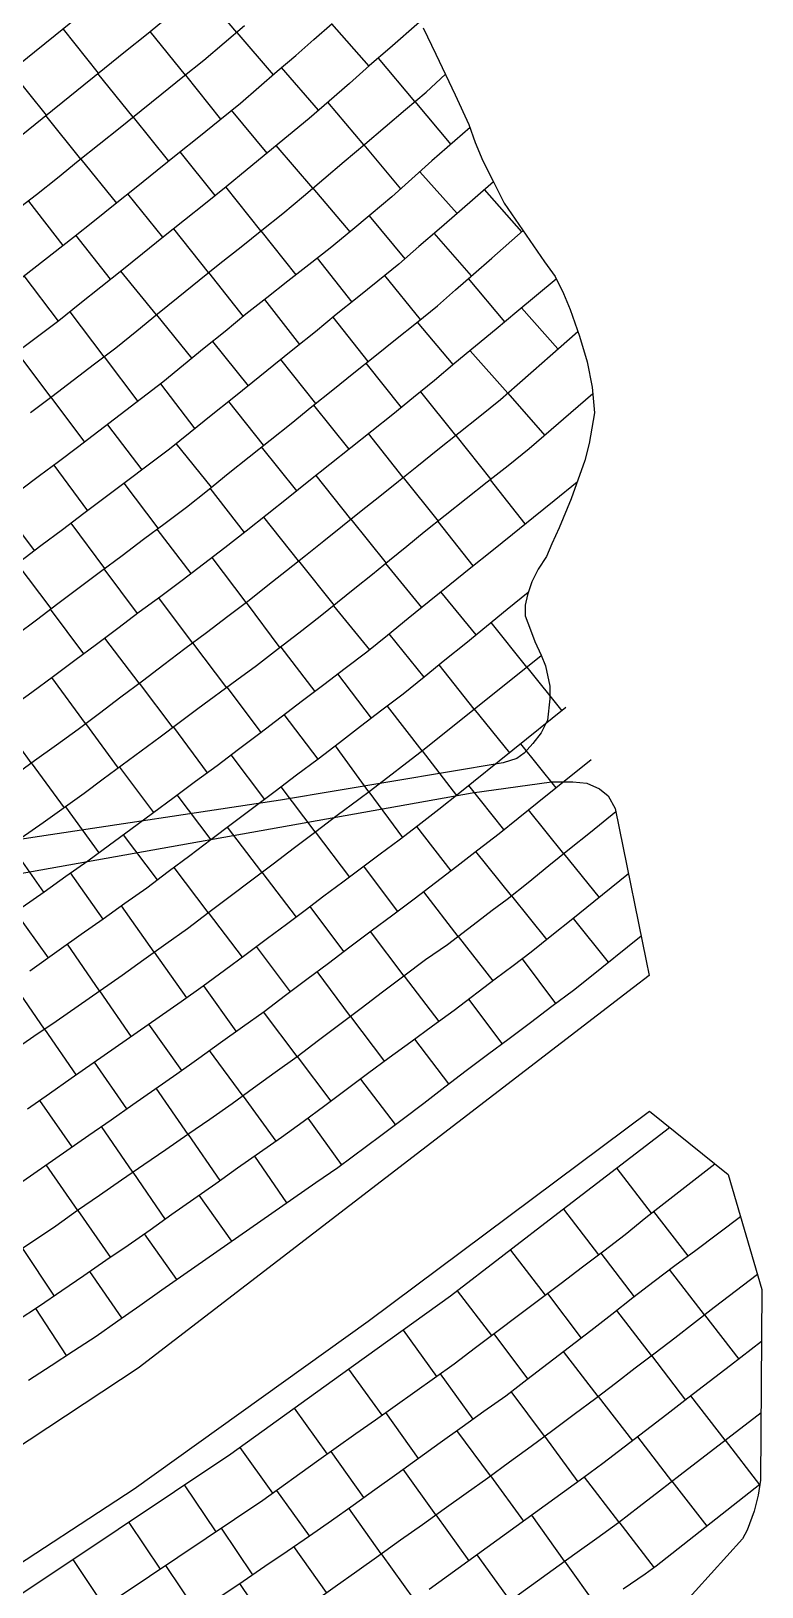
# Model space of a CAD drawing. Extents: x 720124 to 720679, y 1579628 to 1580856.
# Drawn here: x 720556.5 to 720611, y 1580090.2 to 1580206.3 of the extents above; entities that cross this region are included whole.
import ezdxf

# ---------------------------------------------------------------- set-up
doc = ezdxf.new("R2010")
doc.units = 0
doc.layers.add('10016_0502_PANTES', color=7, linetype='Continuous')
doc.layers.add('AGROCAD PLL', color=7, linetype='Continuous')
doc.layers.add('GT01-0010016-0502', color=30, linetype='Continuous', lineweight=25)

msp = doc.modelspace()

# ---------------------------------------------------------------- linework, layer by layer
at = {"layer": '10016_0502_PANTES'}
for points in [[(720585.72, 1580206.53), (720586.68, 1580204.55), (720588.1, 1580201.53), (720589.14, 1580199.31), (720589.61, 1580197.96), (720590.17, 1580196.61), (720590.96, 1580195.02), (720591.76, 1580193.43), (720592.87, 1580191.85), (720594.77, 1580189.07), (720595.57, 1580187.96), (720596.2, 1580186.69), (720596.68, 1580185.5), (720597.39, 1580183.51), (720597.95, 1580181.61), (720598.34, 1580179.7), (720598.34, 1580179.7), (720598.5, 1580177.8), (720598.11, 1580175.5), (720597.79, 1580174.23), (720596.76, 1580171.37), (720595.88, 1580169.22), (720595.33, 1580168.03), (720594.93, 1580167.08), (720594.3, 1580166.13), (720593.82, 1580165.18), (720593.5, 1580164.22), (720593.34, 1580163.43), (720593.34, 1580162.64), (720593.74, 1580161.6), (720594.06, 1580160.73), (720594.53, 1580159.7), (720594.85, 1580158.91), (720595.17, 1580157.4), (720595.17, 1580156.45), (720595.01, 1580154.86), (720594.53, 1580153.91), (720593.9, 1580153.11), (720593.26, 1580152.4), (720592.71, 1580152), (720591.68, 1580151.68), (720575.08, 1580148.88), (720556.59, 1580146.1), (720543.67, 1580144.12)], [(720445.81, 1580126.34), (720470.71, 1580130.32), (720473.45, 1580130.76), (720474.46, 1580130.92), (720475.98, 1580131.16), (720507.05, 1580135.84), (720531.57, 1580139.54), (720549.77, 1580142.37), (720589.37, 1580149.44), (720595.3, 1580150.27), (720596.88, 1580150.27), (720597.94, 1580150.17), (720598.89, 1580149.74), (720599.53, 1580149.22), (720600.06, 1580148.26), (720600.36, 1580146.8), (720602.36, 1580136.9), (720602.58, 1580135.81), (720601.42, 1580134.92), (720564.45, 1580106.51), (720544.13, 1580093.11), (720513.11, 1580074.56)], [(720550.94, 1580087.98), (720553.4, 1580090.49), (720564.15, 1580097.51), (720581.61, 1580110.02), (720602.61, 1580125.68), (720608.48, 1580120.97), (720611, 1580112.37), (720610.89, 1580098.15), (720610.73, 1580097.03), (720610.41, 1580095.84), (720609.9, 1580094.42), (720609.54, 1580093.78), (720599.03, 1580082.13)]]:
    msp.add_lwpolyline(points, dxfattribs=at)
at = {"layer": 'AGROCAD PLL', "color": 3, "true_color": 0x00ff00}
for points in [[(720571.82, 1580206.18), (720569.1, 1580209.38)], [(720571.82, 1580206.18), (720569.1, 1580209.38)], [(720581.69, 1580203.66), (720578.91, 1580206.82)], [(720558.85, 1580206.43), (720561.48, 1580203.15)], [(720567.98, 1580202.99), (720565.35, 1580206.26)], [(720567.98, 1580202.99), (720565.35, 1580206.26)], [(720571.82, 1580206.18), (720574.53, 1580203.01)], [(720585.1, 1580201.02), (720582.38, 1580204.26)], [(720554.96, 1580203.29), (720557.59, 1580200)], [(720564.08, 1580199.86), (720561.45, 1580203.12)], [(720564.08, 1580199.86), (720561.45, 1580203.12)], [(720567.98, 1580202.99), (720570.61, 1580199.7)], [(720577.92, 1580200.37), (720575.16, 1580203.56)], [(720581.29, 1580197.78), (720578.62, 1580200.97)], [(720585.1, 1580201.02), (720587.78, 1580197.82)], [(720585.1, 1580201.02), (720587.78, 1580197.82)], [(720560.19, 1580196.72), (720557.56, 1580199.98)], [(720560.19, 1580196.72), (720557.56, 1580199.98)], [(720564.08, 1580199.86), (720566.72, 1580196.58)], [(720574.08, 1580197.17), (720571.43, 1580200.37)], [(720570.21, 1580194.01), (720567.58, 1580197.27)], [(720577.48, 1580194.55), (720574.76, 1580197.73)], [(720560.19, 1580196.72), (720562.83, 1580193.44)], [(720585.47, 1580195.78), (720588.26, 1580192.68)], [(720566.3, 1580190.89), (720563.68, 1580194.13)], [(720573.62, 1580191.37), (720571.01, 1580194.66)], [(720593.08, 1580191.31), (720590.31, 1580194.46)], [(720556.28, 1580193.6), (720558.83, 1580190.28)], [(720569.7, 1580188.26), (720567.11, 1580191.53)], [(720573.62, 1580191.37), (720576.23, 1580188.08)], [(720573.62, 1580191.37), (720576.23, 1580188.08)], [(720581.69, 1580192.5), (720584.36, 1580189.29)], [(720562.4, 1580187.76), (720559.8, 1580191.04)], [(720589.32, 1580188.01), (720586.55, 1580191.19)], [(720577.82, 1580189.34), (720580.39, 1580186.05)], [(720558.5, 1580184.63), (720555.96, 1580188.02)], [(720565.82, 1580185.11), (720563.17, 1580188.37)], [(720569.7, 1580188.26), (720572.3, 1580184.99)], [(720569.7, 1580188.26), (720572.3, 1580184.99)], [(720585.52, 1580184.76), (720582.87, 1580188.05)], [(720591.81, 1580184.58), (720589.1, 1580187.81)], [(720573.89, 1580186.25), (720576.5, 1580182.9)], [(720561.92, 1580181.98), (720559.38, 1580185.34)], [(720565.82, 1580185.11), (720568.46, 1580181.85)], [(720565.82, 1580185.11), (720568.46, 1580181.85)], [(720581.63, 1580181.63), (720579.01, 1580184.93)], [(720587.97, 1580181.39), (720585.29, 1580184.57)], [(720557.93, 1580178.96), (720555.42, 1580182.31)], [(720570, 1580183.11), (720572.67, 1580179.82)], [(720592.03, 1580179.26), (720589.23, 1580182.43)], [(720561.92, 1580181.98), (720564.44, 1580178.65)], [(720561.92, 1580181.98), (720564.44, 1580178.65)], [(720577.72, 1580178.5), (720575.11, 1580181.77)], [(720584.11, 1580178.2), (720581.47, 1580181.5)], [(720566.12, 1580179.95), (720568.69, 1580176.61)], [(720557.93, 1580178.96), (720560.45, 1580175.6)], [(720557.93, 1580178.96), (720560.45, 1580175.6)], [(720573.82, 1580175.37), (720571.22, 1580178.65)], [(720588.15, 1580176.1), (720585.55, 1580179.37)], [(720592.03, 1580179.26), (720594.8, 1580176.11)], [(720592.03, 1580179.26), (720594.8, 1580176.11)], [(720580.2, 1580175.09), (720577.56, 1580178.37)], [(720562.16, 1580176.9), (720564.73, 1580173.53)], [(720569.92, 1580172.25), (720567.3, 1580175.5)], [(720576.3, 1580171.97), (720573.67, 1580175.25)], [(720584.24, 1580172.98), (720581.65, 1580176.24)], [(720588.15, 1580176.1), (720590.76, 1580172.82)], [(720588.15, 1580176.1), (720590.76, 1580172.82)], [(720558.17, 1580173.89), (720560.68, 1580170.48)], [(720580.33, 1580169.86), (720577.74, 1580173.12)], [(720584.24, 1580172.98), (720586.84, 1580169.71)], [(720584.24, 1580172.98), (720586.84, 1580169.71)], [(720590.73, 1580172.79), (720593.32, 1580169.5)], [(720565.96, 1580169.19), (720563.42, 1580172.55)], [(720572.38, 1580168.86), (720569.83, 1580172.17)], [(720561.96, 1580166.19), (720559.45, 1580169.55)], [(720576.42, 1580166.75), (720573.83, 1580170.01)], [(720580.33, 1580169.86), (720582.95, 1580166.57)], [(720580.33, 1580169.86), (720582.95, 1580166.57)], [(720586.81, 1580169.68), (720589.44, 1580166.38)], [(720568.42, 1580165.81), (720565.87, 1580169.12)], [(720572.51, 1580163.63), (720569.98, 1580167.01)], [(720557.97, 1580163.19), (720555.43, 1580166.54)], [(720564.41, 1580162.81), (720561.91, 1580166.15)], [(720576.42, 1580166.75), (720579.07, 1580163.42)], [(720576.42, 1580166.75), (720579.07, 1580163.42)], [(720582.92, 1580166.54), (720585.6, 1580163.27)], [(720568.51, 1580160.63), (720566, 1580163.99)], [(720572.51, 1580163.63), (720575.03, 1580160.27)], [(720572.51, 1580163.63), (720575.03, 1580160.27)], [(720589.68, 1580161.23), (720587.05, 1580164.44)], [(720560.41, 1580159.82), (720557.91, 1580163.15)], [(720579.04, 1580163.4), (720581.71, 1580160.11)], [(720593.45, 1580158.82), (720590.79, 1580162.14)], [(720564.53, 1580157.61), (720561.97, 1580160.99)], [(720568.51, 1580160.63), (720571.04, 1580157.27)], [(720568.51, 1580160.63), (720571.04, 1580157.27)], [(720575.09, 1580160.32), (720577.64, 1580157.01)], [(720589.54, 1580155.69), (720586.91, 1580158.98)], [(720560.53, 1580154.61), (720558.02, 1580158.04)], [(720581.86, 1580155), (720579.35, 1580158.31)], [(720593.45, 1580158.82), (720596.06, 1580155.55)], [(720593.45, 1580158.82), (720596.06, 1580155.55)], [(720564.53, 1580157.61), (720567.04, 1580154.3)], [(720564.53, 1580157.61), (720567.04, 1580154.3)], [(720571.1, 1580157.31), (720573.6, 1580153.95)], [(720585.64, 1580152.57), (720583.07, 1580155.91)], [(720589.54, 1580155.69), (720592.17, 1580152.42)], [(720589.54, 1580155.69), (720592.17, 1580152.42)], [(720556.48, 1580151.67), (720553.98, 1580155.1)], [(720567.09, 1580154.33), (720569.61, 1580150.94)], [(720577.89, 1580151.96), (720575.36, 1580155.28)], [(720595.64, 1580149.82), (720593.01, 1580153.1)], [(720573.9, 1580148.95), (720571.4, 1580152.28)], [(720581.67, 1580149.52), (720579.18, 1580152.95)], [(720585.64, 1580152.57), (720588.2, 1580149.24)], [(720585.64, 1580152.57), (720588.2, 1580149.24)], [(720556.48, 1580151.67), (720558.94, 1580148.32)], [(720556.48, 1580151.67), (720558.94, 1580148.32)], [(720563.07, 1580151.36), (720565.59, 1580147.97)], [(720577.67, 1580146.53), (720575.13, 1580149.88)], [(720591.75, 1580146.69), (720589.12, 1580149.98)], [(720569.9, 1580145.94), (720567.37, 1580149.28)], [(720581.67, 1580149.52), (720584.17, 1580146.1)], [(720581.67, 1580149.52), (720584.17, 1580146.1)], [(720559.04, 1580148.4), (720561.51, 1580144.96)], [(720596.21, 1580144.89), (720593.58, 1580148.16)], [(720596.21, 1580144.89), (720593.58, 1580148.16)], [(720565.91, 1580142.94), (720563.35, 1580146.31)], [(720573.68, 1580143.51), (720571.13, 1580146.87)], [(720577.67, 1580146.53), (720580.23, 1580143.15)], [(720577.67, 1580146.53), (720580.23, 1580143.15)], [(720587.8, 1580143.63), (720585.25, 1580146.92)], [(720554.96, 1580145.51), (720557.38, 1580142.03)], [(720592.32, 1580141.75), (720589.66, 1580145.07)], [(720592.32, 1580141.75), (720589.66, 1580145.07)], [(720569.69, 1580140.5), (720567.14, 1580143.87)], [(720583.81, 1580140.6), (720581.3, 1580143.96)], [(720596.21, 1580144.89), (720598.85, 1580141.62)], [(720561.84, 1580140.02), (720559.41, 1580143.46)], [(720573.68, 1580143.51), (720576.24, 1580140.16)], [(720573.68, 1580143.51), (720576.24, 1580140.16)], [(720588.34, 1580138.72), (720585.76, 1580142.06)], [(720588.34, 1580138.72), (720585.76, 1580142.06)], [(720592.32, 1580141.75), (720594.94, 1580138.48)], [(720557.76, 1580137.13), (720555.3, 1580140.56)], [(720565.65, 1580137.55), (720563.22, 1580141)], [(720569.69, 1580140.5), (720572.22, 1580137.17)], [(720569.69, 1580140.5), (720572.22, 1580137.17)], [(720579.81, 1580137.61), (720577.28, 1580140.95)], [(720599.56, 1580136.81), (720596.93, 1580140.07)], [(720561.58, 1580134.66), (720559.18, 1580138.14)], [(720575.82, 1580134.6), (720573.29, 1580137.97)], [(720584.31, 1580135.77), (720581.79, 1580139.09)], [(720584.31, 1580135.77), (720581.79, 1580139.09)], [(720588.34, 1580138.72), (720590.91, 1580135.4)], [(720565.65, 1580137.55), (720568.07, 1580134.14)], [(720565.65, 1580137.55), (720568.07, 1580134.14)], [(720595.63, 1580133.73), (720593.13, 1580137.06)], [(720580.31, 1580132.76), (720577.81, 1580136.1)], [(720580.31, 1580132.76), (720577.81, 1580136.1)], [(720557.47, 1580131.81), (720555.09, 1580135.28)], [(720561.58, 1580134.66), (720563.93, 1580131.24)], [(720561.58, 1580134.66), (720563.93, 1580131.24)], [(720571.78, 1580131.65), (720569.36, 1580135.04)], [(720567.72, 1580128.73), (720565.26, 1580132.17)], [(720576.32, 1580129.76), (720573.8, 1580133.09)], [(720576.32, 1580129.76), (720573.8, 1580133.09)], [(720580.31, 1580132.76), (720582.83, 1580129.4)], [(720557.47, 1580131.81), (720559.83, 1580128.37)], [(720557.47, 1580131.81), (720559.83, 1580128.37)], [(720587.64, 1580127.72), (720585.1, 1580131.06)], [(720572.28, 1580126.81), (720569.79, 1580130.22)], [(720572.28, 1580126.81), (720569.79, 1580130.22)], [(720563.62, 1580125.87), (720561.2, 1580129.34)], [(720576.32, 1580129.76), (720578.84, 1580126.43)], [(720559.52, 1580123.01), (720557.11, 1580126.47)], [(720568.18, 1580123.95), (720565.8, 1580127.39)], [(720568.18, 1580123.95), (720565.8, 1580127.39)], [(720572.28, 1580126.81), (720574.74, 1580123.44)], [(720564.06, 1580121.12), (720561.71, 1580124.54)], [(720564.06, 1580121.12), (720561.71, 1580124.54)], [(720568.18, 1580123.95), (720570.56, 1580120.5)], [(720575.54, 1580118.85), (720573.15, 1580122.32)], [(720600.17, 1580121.41), (720602.74, 1580118.07)], [(720571.44, 1580115.99), (720569.02, 1580119.42)], [(720602.9, 1580118.2), (720605.48, 1580114.88)], [(720567.34, 1580113.12), (720564.94, 1580116.53)], [(720592.24, 1580115.32), (720594.82, 1580111.96)], [(720563.24, 1580110.26), (720560.84, 1580113.71)], [(720588.27, 1580112.27), (720590.83, 1580108.94)], [(720594.99, 1580112.08), (720597.51, 1580108.75)], [(720559.1, 1580107.46), (720556.81, 1580110.95)], [(720606.72, 1580110.49), (720609.28, 1580107.19)], [(720606.72, 1580110.49), (720609.28, 1580107.19)], [(720591, 1580109.07), (720593.52, 1580105.71)], [(720598.79, 1580104.39), (720596.2, 1580107.75)], [(720602.76, 1580107.44), (720605.29, 1580104.12)], [(720602.76, 1580107.44), (720605.29, 1580104.12)], [(720580.16, 1580106.42), (720582.63, 1580102.99)], [(720586.99, 1580106.08), (720589.42, 1580102.69)], [(720594.77, 1580101.42), (720592.3, 1580104.77)], [(720598.79, 1580104.39), (720601.34, 1580101.08)], [(720598.79, 1580104.39), (720601.34, 1580101.08)], [(720608.25, 1580101.13), (720605.7, 1580104.43)], [(720576.1, 1580103.51), (720578.55, 1580100.1)], [(720582.91, 1580103.19), (720585.34, 1580099.77)], [(720590.74, 1580098.46), (720588.24, 1580101.85)], [(720594.77, 1580101.42), (720597.27, 1580098.03)], [(720594.77, 1580101.42), (720597.27, 1580098.03)], [(720604.29, 1580098.07), (720601.74, 1580101.38)], [(720608.25, 1580101.13), (720610.81, 1580097.81)], [(720608.25, 1580101.13), (720610.81, 1580097.81)], [(720572.04, 1580100.59), (720574.49, 1580097.18)], [(720578.83, 1580100.3), (720581.28, 1580096.86)], [(720586.67, 1580095.56), (720584.23, 1580098.97)], [(720567.9, 1580097.79), (720570.24, 1580094.3)], [(720574.77, 1580097.39), (720577.22, 1580093.99)], [(720574.77, 1580097.39), (720577.22, 1580093.99)], [(720590.74, 1580098.46), (720593.22, 1580095.1)], [(720590.74, 1580098.46), (720593.22, 1580095.1)], [(720600.33, 1580095.03), (720597.75, 1580098.38)], [(720604.29, 1580098.07), (720606.89, 1580094.71)], [(720604.29, 1580098.07), (720606.89, 1580094.71)], [(720563.75, 1580095), (720566.09, 1580091.51)], [(720582.6, 1580092.66), (720580.17, 1580096.06)], [(720586.67, 1580095.56), (720589.12, 1580092.13)], [(720586.67, 1580095.56), (720589.12, 1580092.13)], [(720596.28, 1580092.1), (720593.82, 1580095.53)], [(720570.64, 1580094.57), (720572.98, 1580091.08)], [(720578.52, 1580089.77), (720576.06, 1580093.2)], [(720559.59, 1580092.22), (720561.93, 1580088.73)], [(720566.49, 1580091.78), (720568.83, 1580088.29)], [(720582.6, 1580092.66), (720585.06, 1580089.21)], [(720582.6, 1580092.66), (720585.06, 1580089.21)], [(720592.22, 1580089.18), (720589.75, 1580092.58)], [(720596.28, 1580092.1), (720598.69, 1580088.72)], [(720596.28, 1580092.1), (720598.69, 1580088.72)], [(720574.4, 1580086.93), (720572.03, 1580090.43)]]:
    msp.add_lwpolyline(points, dxfattribs=at)
at = {"layer": 'AGROCAD PLL', "color": 1, "true_color": 0xff0000}
for points in [[(720581.29, 1580197.78), (720584.04, 1580194.5)], [(720581.29, 1580197.78), (720584.04, 1580194.5)], [(720577.48, 1580194.55), (720580.25, 1580191.3)], [(720577.48, 1580194.55), (720580.25, 1580191.3)], [(720554.16, 1580170.9), (720556.71, 1580167.49)], [(720584.31, 1580135.77), (720586.89, 1580132.37)], [(720583.66, 1580124.68), (720581.07, 1580128.08)], [(720579.64, 1580121.71), (720577.13, 1580125.15)], [(720564.06, 1580121.12), (720566.46, 1580117.61)], [(720559.95, 1580118.27), (720562.39, 1580114.77)], [(720596.2, 1580118.36), (720598.81, 1580114.97)], [(720555.82, 1580115.44), (720558.2, 1580111.89)], [(720606.72, 1580110.49), (720604.1, 1580113.86)], [(720602.76, 1580107.44), (720600.17, 1580110.82)], [(720584.22, 1580109.34), (720586.71, 1580105.88)], [(720600.33, 1580095.03), (720602.95, 1580091.61)], [(720600.33, 1580095.03), (720602.95, 1580091.61)]]:
    msp.add_lwpolyline(points, dxfattribs=at)
at = {"layer": 'AGROCAD PLL', "color": 5, "true_color": 0x0000ff}
for points in [[(720595.78, 1580182.56), (720593.07, 1580185.63)], [(720585.8, 1580158.08), (720583.18, 1580161.3)], [(720560.53, 1580154.61), (720562.97, 1580151.28)], [(720560.53, 1580154.61), (720562.97, 1580151.28)], [(720591.62, 1580130.73), (720589.14, 1580134.05)], [(720559.95, 1580118.27), (720557.58, 1580121.67)], [(720559.95, 1580118.27), (720557.58, 1580121.67)], [(720598.98, 1580115.1), (720601.46, 1580111.83)]]:
    msp.add_lwpolyline(points, dxfattribs=at)
at = {"layer": 'GT01-0010016-0502'}
for points in [[(720559.82, 1580207.21), (720558.26, 1580205.96), (720556.71, 1580204.71), (720555.15, 1580203.44)], [(720572.39, 1580206.67), (720570.87, 1580205.37), (720569.35, 1580204.09), (720567.78, 1580202.83), (720566.23, 1580201.58), (720564.67, 1580200.33), (720563.11, 1580199.07), (720561.55, 1580197.82), (720559.99, 1580196.57), (720558.43, 1580195.31), (720556.87, 1580194.06), (720555.29, 1580192.84)], [(720555.3, 1580187.51), (720556.67, 1580188.58), (720559.62, 1580190.9), (720561.19, 1580192.14), (720562.75, 1580193.38), (720564.31, 1580194.64), (720565.87, 1580195.89), (720567.42, 1580197.14), (720568.98, 1580198.4), (720570.54, 1580199.65), (720572.1, 1580200.91), (720573.47, 1580202.1), (720574.84, 1580203.28), (720576.21, 1580204.47), (720577.57, 1580205.65), (720578.94, 1580206.85)], [(720585.46, 1580206.94), (720583.24, 1580205.01), (720581.73, 1580203.7), (720580.23, 1580202.38), (720578.72, 1580201.06), (720577.21, 1580199.75), (720575.67, 1580198.48), (720574.13, 1580197.21), (720572.58, 1580195.94), (720571.03, 1580194.67), (720569.48, 1580193.42), (720567.91, 1580192.17), (720566.35, 1580190.92), (720564.79, 1580189.67), (720563.23, 1580188.42), (720561.66, 1580187.18), (720560.11, 1580185.92), (720558.54, 1580184.67), (720556.95, 1580183.47), (720555.35, 1580182.26)], [(720555.72, 1580198.5), (720557.28, 1580199.75), (720558.84, 1580201.01), (720560.4, 1580202.27), (720561.95, 1580203.52), (720563.51, 1580204.78), (720565.07, 1580206.03), (720566.61, 1580207.29)], [(720556.41, 1580177.82), (720558.01, 1580179.02), (720559.61, 1580180.23), (720561.19, 1580181.44), (720562.79, 1580182.65), (720564.35, 1580183.91), (720565.89, 1580185.17), (720567.44, 1580186.43), (720569, 1580187.69), (720570.56, 1580188.94), (720572.13, 1580190.19), (720573.69, 1580191.43), (720575.26, 1580192.67), (720576.79, 1580193.96), (720578.31, 1580195.26), (720579.83, 1580196.55), (720581.36, 1580197.84), (720582.88, 1580199.14), (720584.4, 1580200.43), (720585.94, 1580201.72), (720587.38, 1580203.06)], [(720589.22, 1580199.08), (720586.37, 1580196.59), (720584.88, 1580195.25), (720583.39, 1580193.92), (720581.85, 1580192.63), (720580.32, 1580191.36), (720578.78, 1580190.08), (720577.2, 1580188.85), (720575.63, 1580187.61), (720574.06, 1580186.38), (720572.48, 1580185.15), (720570.94, 1580183.87), (720569.39, 1580182.61), (720567.84, 1580181.34), (720566.29, 1580180.08), (720564.7, 1580178.86), (720563.12, 1580177.64), (720561.53, 1580176.43), (720559.94, 1580175.21), (720558.52, 1580174.14), (720557.09, 1580173.09), (720555.67, 1580172.03)], [(720590.96, 1580195.03), (720588.43, 1580192.82), (720586.92, 1580191.51), (720585.41, 1580190.21), (720583.9, 1580188.89), (720582.35, 1580187.63), (720580.79, 1580186.37), (720579.24, 1580185.12), (720577.69, 1580183.85), (720576.13, 1580182.6), (720574.58, 1580181.35), (720573.01, 1580180.09), (720571.46, 1580178.84), (720569.91, 1580177.59), (720568.34, 1580176.33), (720566.79, 1580175.08), (720565.19, 1580173.88), (720563.59, 1580172.67), (720561.99, 1580171.47), (720560.4, 1580170.27), (720558.8, 1580169.07), (720557.2, 1580167.86), (720555.6, 1580166.66)], [(720553.91, 1580160.17), (720556.86, 1580162.35), (720558.46, 1580163.56), (720560.06, 1580164.76), (720561.65, 1580165.96), (720563.25, 1580167.16), (720564.86, 1580168.36), (720566.46, 1580169.57), (720568.06, 1580170.76), (720569.62, 1580172.01), (720571.17, 1580173.26), (720572.74, 1580174.51), (720574.3, 1580175.75), (720575.87, 1580177.01), (720577.42, 1580178.26), (720578.99, 1580179.51), (720580.54, 1580180.77), (720582.11, 1580182.01), (720583.66, 1580183.26), (720585.22, 1580184.52), (720586.78, 1580185.77), (720588.13, 1580186.97), (720589.49, 1580188.15), (720590.84, 1580189.34), (720593.18, 1580191.39)], [(720595.65, 1580187.78), (720592.7, 1580185.32), (720591.16, 1580184.04), (720589.63, 1580182.76), (720588.09, 1580181.49), (720586.56, 1580180.2), (720585.01, 1580178.93), (720583.45, 1580177.67), (720581.89, 1580176.43), (720580.32, 1580175.19), (720578.77, 1580173.94), (720577.2, 1580172.69), (720575.64, 1580171.44), (720574.07, 1580170.2), (720572.51, 1580168.96), (720570.92, 1580167.73), (720569.33, 1580166.51), (720567.75, 1580165.29), (720566.14, 1580164.1), (720564.54, 1580162.91), (720562.94, 1580161.71), (720561.34, 1580160.51), (720559.74, 1580159.31), (720558.13, 1580158.12), (720556.53, 1580156.93), (720554.9, 1580155.76)], [(720555.12, 1580150.67), (720556.73, 1580151.85), (720558.35, 1580153.03), (720559.97, 1580154.2), (720561.58, 1580155.38), (720563.17, 1580156.59), (720564.77, 1580157.8), (720566.36, 1580159.01), (720567.95, 1580160.22), (720569.55, 1580161.41), (720571.15, 1580162.61), (720572.75, 1580163.81), (720574.14, 1580164.93), (720575.53, 1580166.04), (720576.93, 1580167.15), (720578.31, 1580168.25), (720579.7, 1580169.36), (720581.1, 1580170.47), (720582.48, 1580171.58), (720583.87, 1580172.69), (720585.26, 1580173.79), (720586.82, 1580175.05), (720588.38, 1580176.29), (720589.95, 1580177.54), (720591.5, 1580178.79), (720592.73, 1580179.88), (720593.95, 1580180.95), (720595.19, 1580182.04), (720597.26, 1580183.87)], [(720598.38, 1580179.22), (720593.64, 1580175.1), (720592.07, 1580173.85), (720590.5, 1580172.61), (720588.93, 1580171.37), (720587.37, 1580170.13), (720585.8, 1580168.88), (720584.51, 1580167.83), (720583.21, 1580166.78), (720581.93, 1580165.73), (720580.63, 1580164.68), (720579.33, 1580163.64), (720578.04, 1580162.59), (720576.45, 1580161.36), (720574.86, 1580160.14), (720573.28, 1580158.92), (720571.81, 1580157.84), (720568.92, 1580155.7), (720567.51, 1580154.65), (720566.09, 1580153.59), (720564.68, 1580152.54), (720563.26, 1580151.5), (720561.85, 1580150.45), (720560.43, 1580149.39), (720557.37, 1580147.2), (720555.73, 1580146.05)], [(720555.8, 1580140.91), (720557.43, 1580142.06), (720559.06, 1580143.22), (720560.69, 1580144.36), (720562.31, 1580145.55), (720563.92, 1580146.73), (720565.53, 1580147.92), (720567.13, 1580149.11), (720568.74, 1580150.3), (720570.35, 1580151.48), (720571.95, 1580152.69), (720573.54, 1580153.9), (720575.13, 1580155.11), (720576.73, 1580156.32), (720578.32, 1580157.53), (720579.91, 1580158.74), (720581.51, 1580159.95), (720583.07, 1580161.2), (720584.61, 1580162.47), (720586.16, 1580163.73), (720587.72, 1580164.98), (720589.27, 1580166.25), (720590.84, 1580167.5), (720592.39, 1580168.75), (720593.95, 1580170.01), (720595.51, 1580171.26), (720597.22, 1580172.64)], [(720593.56, 1580164.38), (720592, 1580163.12), (720590.44, 1580161.85), (720588.9, 1580160.59), (720587.35, 1580159.34), (720585.79, 1580158.07), (720584.24, 1580156.81), (720582.65, 1580155.6), (720581.05, 1580154.39), (720579.47, 1580153.17), (720577.88, 1580151.96), (720576.28, 1580150.75), (720574.69, 1580149.54), (720573.09, 1580148.34), (720571.49, 1580147.14), (720569.89, 1580145.94), (720568.3, 1580144.74), (720566.7, 1580143.54), (720565.1, 1580142.33), (720563.47, 1580141.18), (720561.84, 1580140.02), (720560.21, 1580138.87), (720558.57, 1580137.71), (720556.36, 1580136.12)], [(720555.04, 1580130.14), (720556.68, 1580131.28), (720558.34, 1580132.41), (720559.98, 1580133.55), (720561.62, 1580134.68), (720563.25, 1580135.84), (720564.88, 1580137), (720566.51, 1580138.16), (720568.14, 1580139.32), (720569.74, 1580140.53), (720571.33, 1580141.73), (720572.93, 1580142.94), (720574.52, 1580144.15), (720576.12, 1580145.35), (720577.71, 1580146.56), (720579.31, 1580147.76), (720580.91, 1580148.96), (720581.8, 1580149.61), (720585.8, 1580152.69), (720594.54, 1580159.69)], [(720596.37, 1580155.8), (720588.46, 1580149.44), (720586.89, 1580148.2), (720585.32, 1580146.97), (720583.92, 1580145.91), (720582.52, 1580144.86), (720581.11, 1580143.82), (720579.72, 1580142.77), (720578.32, 1580141.73), (720576.91, 1580140.67), (720575.52, 1580139.62), (720574.11, 1580138.58), (720572.51, 1580137.38), (720570.91, 1580136.19), (720569.3, 1580135), (720567.66, 1580133.85), (720566.02, 1580132.71), (720564.39, 1580131.56), (720562.75, 1580130.41), (720561.1, 1580129.27), (720559.46, 1580128.11), (720557.83, 1580126.97), (720556.19, 1580125.83)], [(720555.86, 1580120.47), (720557.5, 1580121.61), (720559.14, 1580122.76), (720560.78, 1580123.9), (720562.43, 1580125.04), (720564.07, 1580126.18), (720565.71, 1580127.33), (720567.35, 1580128.47), (720568.98, 1580129.64), (720570.6, 1580130.8), (720572.23, 1580131.97), (720573.86, 1580133.13), (720575.46, 1580134.33), (720577.05, 1580135.53), (720578.65, 1580136.73), (720580.25, 1580137.94), (720581.85, 1580139.13), (720583.46, 1580140.33), (720585.05, 1580141.53), (720586.65, 1580142.74), (720588.23, 1580143.96), (720589.81, 1580145.18), (720591.4, 1580146.41), (720592.81, 1580147.54), (720594.23, 1580148.68), (720595.63, 1580149.81), (720598.27, 1580151.93)], [(720600.11, 1580148.03), (720598.22, 1580146.49), (720596.65, 1580145.24), (720595.1, 1580143.99), (720593.55, 1580142.73), (720591.98, 1580141.48), (720590.88, 1580140.65), (720589.77, 1580139.82), (720587.54, 1580138.1), (720585.89, 1580136.97), (720584.29, 1580135.76), (720582.7, 1580134.56), (720581.1, 1580133.35), (720579.5, 1580132.15), (720577.9, 1580130.95), (720576.31, 1580129.75), (720574.69, 1580128.57), (720573.07, 1580127.39), (720571.46, 1580126.22), (720569.81, 1580125.07), (720568.17, 1580123.94), (720566.51, 1580122.81), (720564.87, 1580121.68), (720563.22, 1580120.54), (720561.58, 1580119.4), (720559.94, 1580118.26), (720558.31, 1580117.1), (720556.64, 1580115.99), (720554.98, 1580114.88)], [(720601.05, 1580143.39), (720598.45, 1580141.3), (720596.89, 1580140.04), (720595.33, 1580138.79), (720593.78, 1580137.54), (720592.44, 1580136.54), (720591.1, 1580135.54), (720588.03, 1580133.2), (720586.42, 1580132.03), (720584.8, 1580130.84), (720583.18, 1580129.66), (720581.58, 1580128.46), (720579.98, 1580127.28), (720578.38, 1580126.08), (720576.77, 1580124.88), (720575.14, 1580123.73), (720573.51, 1580122.57), (720571.87, 1580121.43), (720570.24, 1580120.27), (720568.6, 1580119.12), (720566.97, 1580117.97), (720565.34, 1580116.81), (720563.7, 1580115.66), (720562.05, 1580114.54), (720560.4, 1580113.4), (720558.75, 1580112.27), (720557.1, 1580111.14), (720555.42, 1580110.05)], [(720556.28, 1580105.62), (720557.97, 1580106.71), (720559.64, 1580107.81), (720561.32, 1580108.9), (720562.95, 1580110.05), (720564.59, 1580111.19), (720566.23, 1580112.34), (720567.87, 1580113.49), (720569.5, 1580114.63), (720571.14, 1580115.78), (720572.78, 1580116.93), (720574.42, 1580118.08), (720576.06, 1580119.21), (720577.71, 1580120.35), (720579.35, 1580121.49), (720580.42, 1580122.28), (720581.5, 1580123.07), (720582.57, 1580123.86), (720584.16, 1580125.07), (720585.76, 1580126.28), (720587.35, 1580127.5), (720588.94, 1580128.71), (720590.53, 1580129.92), (720592.13, 1580131.11), (720593.74, 1580132.31), (720595.33, 1580133.51), (720596.93, 1580134.71), (720598.03, 1580135.58), (720601.98, 1580138.76)], [(720604.13, 1580124.46), (720603.79, 1580124.19), (720595.78, 1580118.04), (720587.77, 1580111.89), (720579.56, 1580105.99), (720571.36, 1580100.1), (720562.96, 1580094.48), (720554.57, 1580088.86)], [(720556.86, 1580085.33), (720565.3, 1580090.99), (720573.75, 1580096.65), (720577.77, 1580099.55), (720579.24, 1580100.59), (720580.7, 1580101.63), (720582.17, 1580102.66), (720583.64, 1580103.7), (720585.11, 1580104.75), (720586.58, 1580105.79), (720588.03, 1580106.83), (720589.63, 1580108.04), (720591.23, 1580109.24), (720592.83, 1580110.45), (720594.42, 1580111.66), (720596.01, 1580112.85), (720597.61, 1580114.06), (720599.21, 1580115.27), (720600.8, 1580116.47), (720602.34, 1580117.76), (720607.49, 1580121.76)], [(720570.62, 1580089.49), (720572.28, 1580090.6), (720573.92, 1580091.73), (720575.57, 1580092.86), (720577.23, 1580094), (720578.87, 1580095.13), (720580.5, 1580096.29), (720582.12, 1580097.46), (720583.75, 1580098.62), (720585.38, 1580099.79), (720587, 1580100.96), (720588.63, 1580102.12), (720590.25, 1580103.29), (720591.88, 1580104.45), (720593.46, 1580105.66), (720595.05, 1580106.88), (720596.65, 1580108.09), (720598.23, 1580109.31), (720599.81, 1580110.54), (720601.38, 1580111.77), (720602.96, 1580113), (720604.5, 1580114.16), (720606.06, 1580115.3), (720609.4, 1580117.83)], [(720577.52, 1580089.05), (720579.15, 1580090.22), (720580.78, 1580091.37), (720582.41, 1580092.53), (720584.04, 1580093.69), (720585.67, 1580094.85), (720587.3, 1580096.01), (720588.93, 1580097.17), (720590.56, 1580098.32), (720592.17, 1580099.51), (720593.79, 1580100.69), (720595.4, 1580101.88), (720597, 1580103.07), (720598.61, 1580104.26), (720600.08, 1580105.39), (720601.55, 1580106.52), (720603.03, 1580107.65), (720604.5, 1580108.78), (720605.97, 1580109.91), (720607.44, 1580111.05), (720610.66, 1580113.53)], [(720610.98, 1580108.49), (720608.65, 1580106.7), (720607.06, 1580105.48), (720605.48, 1580104.26), (720603.9, 1580103.04), (720602.31, 1580101.82), (720600.73, 1580100.61), (720599.14, 1580099.39), (720597.7, 1580098.35), (720596.26, 1580097.3), (720594.82, 1580096.25), (720593.38, 1580095.21), (720591.95, 1580094.17), (720590.5, 1580093.13), (720589.06, 1580092.09), (720587.62, 1580091.04), (720586.18, 1580090)], [(720592.18, 1580089.15), (720593.8, 1580090.32), (720595.42, 1580091.49), (720597.05, 1580092.66), (720598.67, 1580093.82), (720600.29, 1580095), (720601.84, 1580096.18), (720603.37, 1580097.36), (720604.9, 1580098.55), (720610.94, 1580103.2)], [(720610.84, 1580097.83), (720603.1, 1580091.72), (720602.3, 1580091.13), (720600.64, 1580090.02)]]:
    msp.add_lwpolyline(points, dxfattribs=at)

doc.saveas('drawing.dxf')
